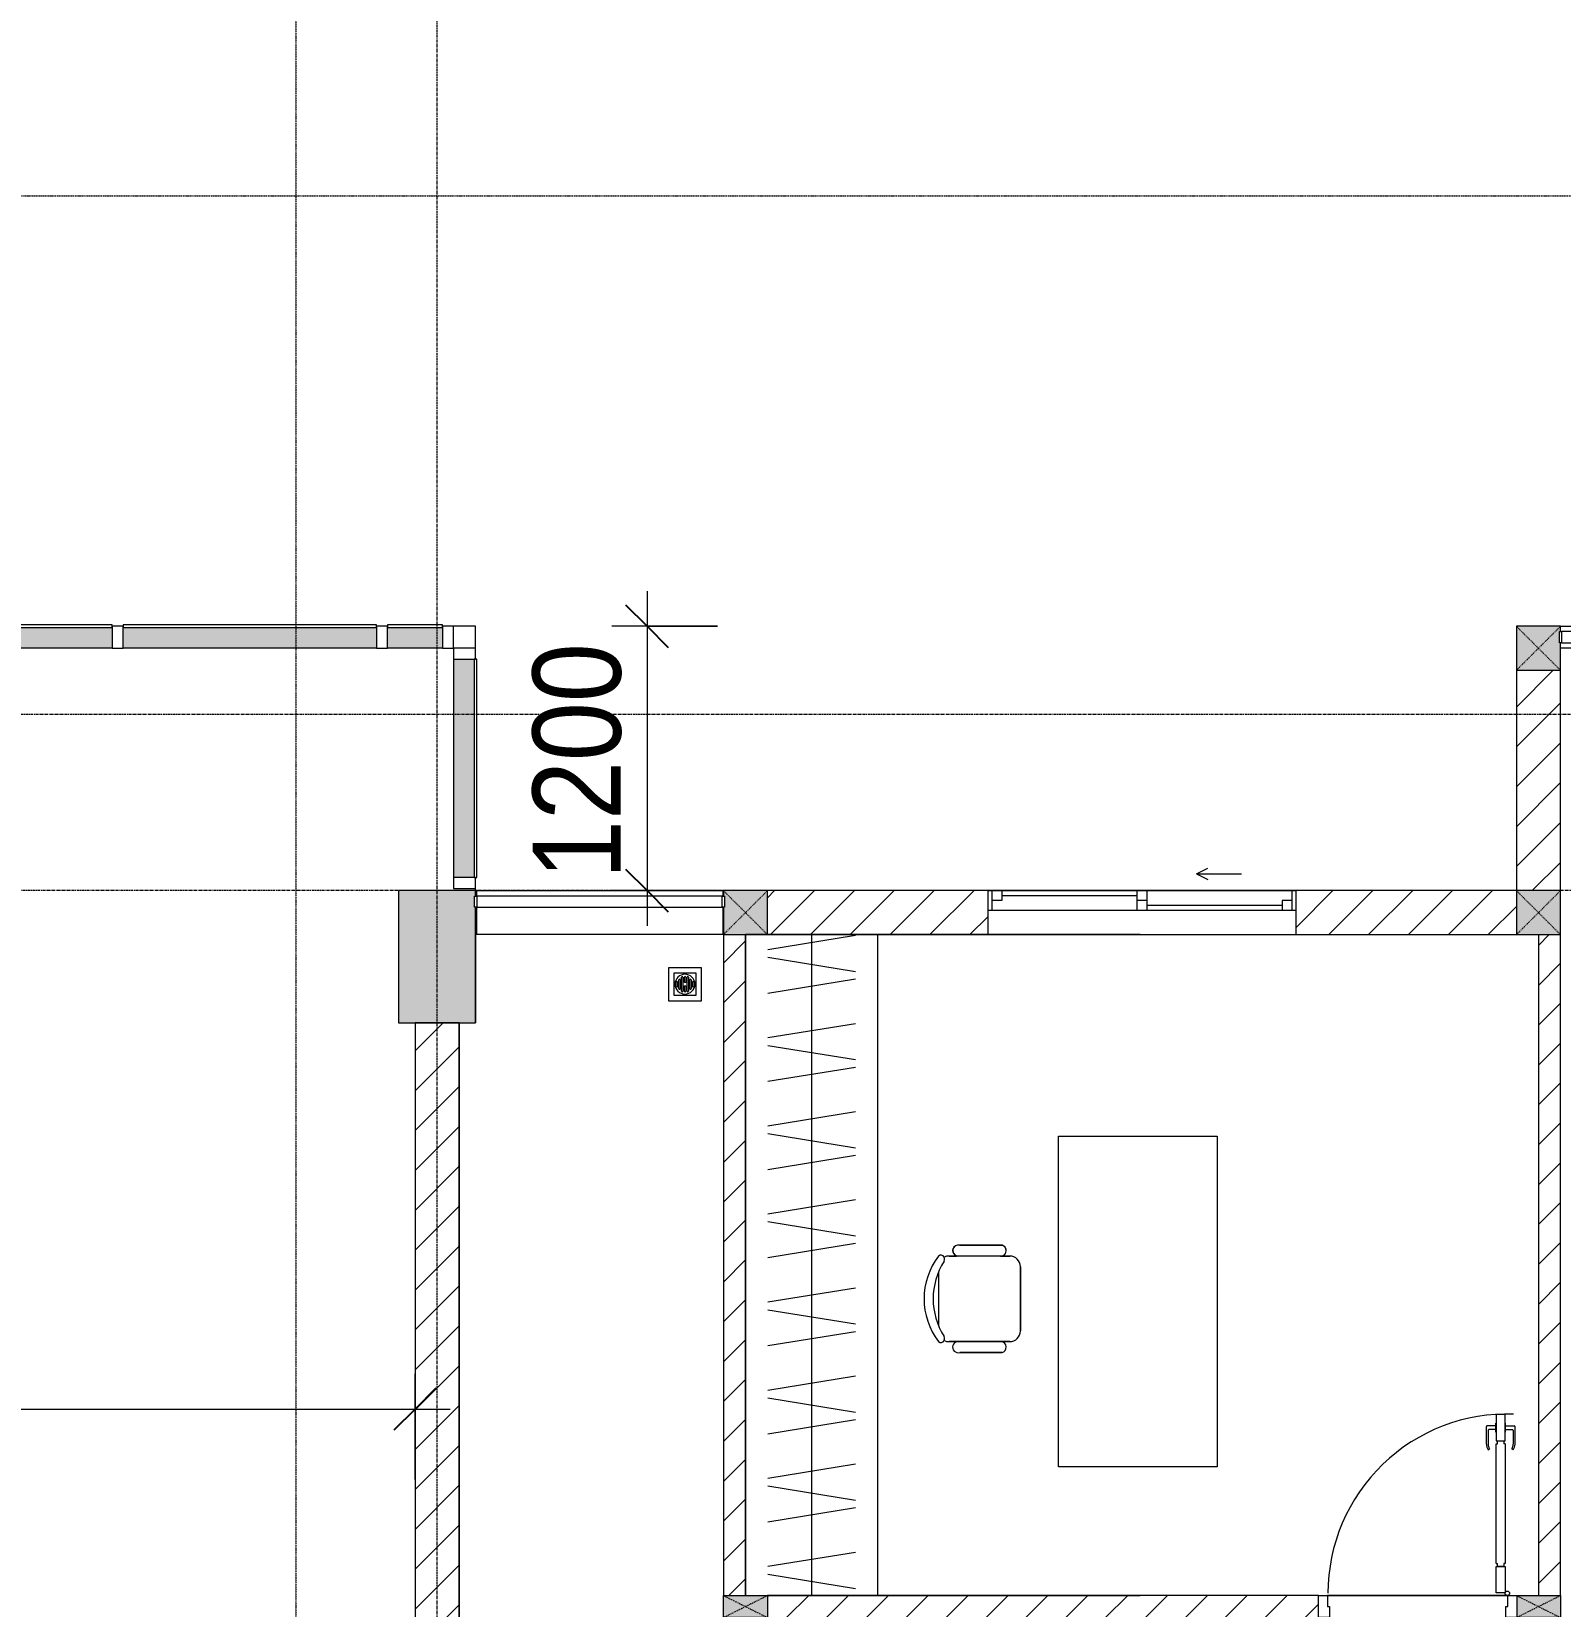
# Model space of a CAD drawing. Header units: millimetres. Extents: x 1591 to 239243, y -15958 to 82755.
# Drawn here: x 183710 to 190651, y 41287 to 48437 of the extents above; entities that cross this region are included whole.
import ezdxf

# ---------------------------------------------------------------- set-up
doc = ezdxf.new("R2010")
doc.units = ezdxf.units.MM
for name, pattern in [('Dash Dot 3_16_', [7.9375, 4.7625, -1.5875, 0, -1.5875]), ('Dash_2_', [6, 3, -3]), ('Grid Line', [22.225, 12.7, -3.175, 3.175, -3.175])]:
    doc.linetypes.add(name, pattern=pattern)
for name, color, linetype, lineweight in [('0-1', 250, 'Continuous', 5), ('A-ANNO-DIMS', 211, 'Continuous', 9), ('A-ANNO-DIMS-160', 211, 'Continuous', 9), ('A-DETL-GENF-1', 9, 'Continuous', 9), ('A-DOOR-1', 254, 'Continuous', 9), ('A-DOOR-2', 9, 'Continuous', 9), ('A-FLOR', 192, 'Continuous', 9), ('A-FLOR-1', 7, 'Continuous', 9), ('A-FLOR-2', 9, 'Continuous', 9), ('A-FLOR-HRAL', 11, 'Continuous', 9), ('A-FLOR-HRAL-1', 254, 'Continuous', 9), ('A-FLOR-HRAL-2', 9, 'Continuous', 9), ('A-GLAZ', 151, 'Continuous', 9), ('A-GLAZ-CURT', 52, 'Continuous', 9), ('A-GLAZ-CWMG', 51, 'Continuous', 9), ('A-GLAZ-CWMG-1', 51, 'Continuous', 18), ('A-WALL', 113, 'Continuous', 9), ('A-WALL-1', 253, 'Continuous', 18), ('A-WALL-2', 9, 'Continuous', 9), ('A-WALL-3', 113, 'Continuous', 18), ('A-WALL-PATT-1', 10, 'Continuous', 9), ('A-WALL-PATT-2', 111, 'Continuous', 9), ('G-ANNO-SYMB-1', 111, 'Dash Dot 3_16_', 18), ('I-FURN', 30, 'Continuous', 9), ('I-FURN-1', 254, 'Continuous', 9), ('M-EQPM-1', 254, 'Continuous', 9), ('S-COLS', 52, 'Continuous', 9), ('S-COLS-1', 52, 'Continuous', 5), ('S-COLS-2', 250, 'Continuous', 18), ('S-COLS-4', 254, 'Continuous', 9), ('S-COLS-5', 253, 'Continuous', 18), ('S-COLS-6', 52, 'Continuous', 18), ('S-COLS-HDLN', 52, 'Dash_2_', 9), ('S-COLS-HDLN-1', 9, 'Dash_2_', 9), ('S-GRID-1', 1, 'Grid Line', 9)]:
    doc.layers.add(name, color=color, linetype=linetype, lineweight=lineweight)
doc.styles.add('UTM Avo', font='UTM Avo.ttf', dxfattribs={"width": 0.9, "height": 400})
doc.dimstyles.new('1_Dim_chi_tiet_2_5', dxfattribs={"dimscale": 304.8, "dimtxt": 399.720379, "dimasz": 0.629921, "dimexe": 0.524934, "dimexo": 0.0625, "dimgap": 0.052493, "dimtad": 1, "dimdec": 0, "dimrnd": 5, "dimzin": 0, "dimdsep": 46, "dimtxsty": 'UTM Avo', "dimblk1": 'OBLIQUE', "dimblk2": 'OBLIQUE', "dimsah": 1, "dimcen": 0.09, "dimdle": 0.524934, "dimazin": 0, "dimtfac": 1, "dimtdec": 4, "dimtix": 1, "dimtmove": 0, "dimatfit": 3, "dimfxl": 1.049869, "dimfxlon": 1, "dimtvp": 1, "dimtolj": 1, "dimtzin": 0, "dimarcsym": 2})
doc.dimstyles.new('1_Dim_chi_tiet_2_5_1', dxfattribs={"dimscale": 304.8, "dimtxt": 399.720379, "dimasz": 0.629921, "dimexe": 0.524934, "dimexo": 0.0625, "dimgap": 0.052493, "dimtad": 1, "dimdec": 0, "dimrnd": 5, "dimzin": 0, "dimdsep": 46, "dimtxsty": 'UTM Avo', "dimblk1": 'OBLIQUE', "dimblk2": 'OBLIQUE', "dimsah": 1, "dimcen": 0.09, "dimdle": 0.524934, "dimazin": 0, "dimtfac": 1, "dimtdec": 4, "dimtix": 1, "dimtmove": 0, "dimatfit": 3, "dimfxl": 1.049869, "dimfxlon": 1, "dimtvp": 1, "dimtolj": 1, "dimtzin": 0, "dimarcsym": 2})
pattern_1 = [(45, (0, 0), (-90.50967, 90.50967), [])]
pattern_2 = [(45, (101998.83, 0), (-90.50967, 90.50967), [])]

# ---------------------------------------------------------------- blocks, each defined once
blk = doc.blocks.new('NCV_TKTC_KET CAU_rvt-1-TKCS_MB TẦNG 5')
at = {"layer": 'S-COLS-1'}
blk.add_hatch(color=256, dxfattribs=at).paths.add_polyline_path([(83652.7, 43936.9), (83727.6, 43937.3), (83727.6, 44462), (83722.6, 44462), (83722.6, 44512), (83727.6, 44512), (83727.6, 44536.9), (83377.6, 44536.9), (83377.6, 43936.9), (83652.6, 43936.9)])
at = {"layer": 'A-FLOR-1'}
blk.add_line((83732.6, 44536.9), (83727.6, 44536.9), dxfattribs=at)
at = {"layer": 'S-COLS-2'}
for p, q in [((83727.6, 44536.9), (83377.6, 44536.9)), ((83377.6, 44536.9), (83377.6, 43936.9)), ((83727.6, 44512), (83727.6, 44536.9)), ((83727.6, 43936.9), (83727.6, 44462)), ((83377.6, 43936.9), (83727.6, 43936.9))]:
    blk.add_line(p, q, dxfattribs=at)
blk = doc.blocks.new('DOOR_CW_01 CANH MO-PANEL KINH - DIW_01-900x2200-CỬA GỖ VÂN LAMINATE-553375-TKCS_MB TẦNG 5')
at = {"layer": 'A-DETL-GENF-1'}
for p, q in [((-397, -182), (-397, -62)), ((-397, -62), (-357, -62)), ((-357, -62), (-357, -182)), ((-357, -182), (-397, -182)), ((-397, -196), (-391, -196)), ((-397, -738), (-397, -196)), ((-391, -196), (-391, -182)), ((-391, -182), (-363, -182)), ((-363, -182), (-363, -196)), ((-357, -196), (-363, -196)), ((-357, -196), (-357, -738)), ((-433.9, -711.2), (-427.3, -715.8)), ((-320.1, -711.2), (-326.7, -715.8)), ((-442, -737), (-442, -816.5)), ((-434, -799.5), (-434, -737)), ((-397, -738), (-391, -738)), ((-357, -752), (-397, -752)), ((-397, -752), (-397, -872)), ((-391, -752), (-391, -738)), ((-363, -752), (-391, -752)), ((-357, -738), (-363, -738)), ((-363, -738), (-363, -752)), ((-357, -872), (-357, -752)), ((-320, -799.5), (-320, -737)), ((-312, -737), (-312, -816.5)), ((-399, -820.5), (-438, -820.5)), ((-399, -803.5), (-430, -803.5)), ((-399, -792.2), (-399, -831.8)), ((-397, -792.2), (-399, -792.2)), ((-399, -831.8), (-397, -831.8)), ((-397, -792.2), (-397, -831.8)), ((-357, -792.2), (-357, -831.8)), ((-357, -792.2), (-355, -792.2)), ((-355, -831.8), (-357, -831.8)), ((-355, -792.2), (-355, -831.8)), ((-355, -803.5), (-324, -803.5)), ((-355, -820.5), (-316, -820.5)), ((-397, -872), (-357, -872))]:
    blk.add_line(p, q, dxfattribs=at)
blk.add_circle((-407, -60), 10, dxfattribs=at)
for centre, radius, start, end in [((-407, -60), 814, 268, 0), ((-397, -737), 45, 145, 180), ((-357, -737), 45, 360, 35), ((-397, -737), 37, 145, 180), ((-357, -737), 37, 0, 35), ((-438, -816.5), 4, 180, 270), ((-430, -799.5), 4, 180, 270), ((-324, -799.5), 4, 270, 0), ((-316, -816.5), 4, 270, 0)]:
    blk.add_arc(centre, radius, start, end, dxfattribs=at)
at = {"layer": 'A-DOOR-2'}
for p, q in [((-450, -50), (-450, 50)), ((-450, 50), (-400, 50)), ((-400, 50), (-400, 0)), ((400, 0), (400, 50)), ((400, 50), (450, 50)), ((450, 50), (450, -50)), ((-410, -50), (-450, -50)), ((-410, 0), (-410, -50)), ((-400, 0), (-410, 0)), ((-407, -50), (-382, -50)), ((410, 0), (400, 0)), ((410, -50), (410, 0)), ((450, -50), (410, -50))]:
    blk.add_line(p, q, dxfattribs=at)
blk = doc.blocks.new('TU DO LV A - TU DO LV A-V51-TKCS_MB TẦNG 5')
at = {"layer": 'I-FURN'}
for p, q in [((0, 0), (3000, 0)), ((4.3, -101), (68.9, -499)), ((169, -101), (104.4, -499)), ((202.5, -101), (267.1, -499)), ((404.3, -101), (468.9, -499)), ((569, -101), (504.4, -499)), ((602.5, -101), (667.1, -499)), ((804.3, -101), (868.9, -499)), ((969, -101), (904.4, -499)), ((1002.5, -101), (1067.1, -499)), ((1204.3, -101), (1268.9, -499)), ((1369, -101), (1304.4, -499)), ((1402.5, -101), (1467.1, -499)), ((1604.3, -101), (1668.9, -499)), ((1769, -101), (1704.4, -499)), ((1802.5, -101), (1867.1, -499)), ((2004.3, -101), (2068.9, -499)), ((2169, -101), (2104.4, -499)), ((2202.5, -101), (2267.1, -499)), ((2404.3, -101), (2468.9, -499)), ((2569, -101), (2504.4, -499)), ((2602.5, -101), (2667.1, -499)), ((2804.3, -101), (2868.9, -499)), ((2969, -101), (2904.4, -499)), ((0, -300), (3000, -300))]:
    blk.add_line(p, q, dxfattribs=at)
at = {"layer": 'I-FURN-1'}
blk.add_line((0, 0), (3000, 0), dxfattribs=at)
blk = doc.blocks.new('BAN LV A - BAN LV A_dwg_ban hoc2-348006-TKCS_MB TẦNG 5')
at = {"layer": 'I-FURN'}
for p, q in [((145.8, 437.4), (-145.8, 437.4)), ((-194.4, 388.8), (-194.4, 113.4)), ((194.4, 113.4), (194.4, 388.8)), ((-243, 354.4), (-243, 162)), ((194.4, 351.4), (194.4, 150.8)), ((243.7, 162), (243.7, 354.4)), ((-120.5, 64.8), (120.5, 64.8))]:
    blk.add_line(p, q, dxfattribs=at)
at = {"layer": 'I-FURN', "flags": 128}
blk.add_lwpolyline([(-737.8, 610.5), (-737.8, 1330.5), (-154.9, 1330.5), (762.2, 1330.5), (762.2, 610.5)], close=True, dxfattribs=at)
at = {"layer": 'I-FURN'}
for centre, radius, start, end in [((-145.8, 388.8), 48.6, 90, 180), ((145.8, 388.8), 48.6, 360, 90), ((-218.7, 347.3), 25.3, 343.7398, 163.7398), ((219.4, 347.3), 25.3, 16.2602, 170.70537), ((-218.7, 154.9), 25.3, 163.7398, 16.2602), ((219.4, 154.9), 25.3, 189.29463, 16.2602), ((-180.2, 75.4), 17.8, 57.97259, 216.69006), ((-145.8, 113.4), 48.6, 180, 207.58444), ((0, 359.3), 318.2, 237.57575, 302.42425), ((180.2, 75.4), 17.8, 323.30994, 122.02741), ((145.8, 113.4), 48.6, 332.41556, 0), ((0, 324), 324, 233.1301, 306.8699)]:
    blk.add_arc(centre, radius, start, end, dxfattribs=at)
blk = doc.blocks.new('BAN LV A - BAN LV A_dwg-348005-TKCS_MB TẦNG 5')
at = {"extrusion": (0, 0, -1), "zscale": -1, "rotation": 180}
blk.add_blockref('BAN LV A - BAN LV A_dwg_ban hoc2-348006-TKCS_MB TẦNG 5', (-729, 1383.7), dxfattribs=at)
blk = doc.blocks.new('BAN LV A - BAN LV A-401069-TKCS_MB TẦNG 5')
at = {"layer": 'I-FURN-1'}
for p, q in [((-8.8, -53.2), (1491.2, -53.2)), ((-8.8, -773.2), (-8.8, -53.2)), ((1491.2, -53.2), (1491.2, -773.2)), ((1491.2, -773.2), (-8.8, -773.2)), ((534.6, -1029.3), (534.6, -994.9)), ((583.2, -946.3), (874.8, -946.3)), ((923.4, -994.9), (923.4, -1032.3)), ((486, -1221.7), (486, -1029.3)), ((972.7, -1029.3), (972.7, -1221.7)), ((534.6, -1270.3), (534.6, -1235.9)), ((923.4, -1232.9), (923.4, -1270.3))]:
    blk.add_line(p, q, dxfattribs=at)
for centre, radius, start, end in [((583.2, -994.9), 48.6, 90, 180), ((874.8, -994.9), 48.6, 0, 90), ((510.3, -1036.4), 25.3, 16.2602, 163.7398), ((948.4, -1036.4), 25.3, 16.2602, 170.70537), ((510.3, -1228.8), 25.3, 163.7398, 343.7398), ((583.2, -1270.3), 48.6, 180, 207.58444), ((874.8, -1270.3), 48.6, 332.41556, 0), ((948.4, -1228.8), 25.3, 189.29463, 16.2602), ((548.9, -1308.3), 17.8, 119.40397, 216.69006), ((729, -1059.7), 324, 233.1301, 306.8699), ((909.2, -1308.3), 17.8, 323.30994, 60.59603)]:
    blk.add_arc(centre, radius, start, end, dxfattribs=at)
at = {"extrusion": (0, 0, -1), "zscale": -1, "rotation": 180}
blk.add_blockref('BAN LV A - BAN LV A_dwg-348005-TKCS_MB TẦNG 5', (0, 0), dxfattribs=at)
blk = doc.blocks.new('THU NUOC - THU NUOC-461820-TKCS_MB TẦNG 5')
at = {"layer": 'M-EQPM-1'}
for p, q in [((-66.3, 70.6), (-66.3, -79.4)), ((83.7, 70.6), (-66.3, 70.6)), ((58.7, 45.6), (-41.3, 45.6)), ((-41.3, 45.6), (-41.3, -54.4)), ((-23.3, 10.8), (40.9, 10.8)), ((40.9, 4.8), (-23.3, 4.8)), ((-11, 23.3), (28.5, 23.3)), ((28.5, 17.3), (-11, 17.3)), ((-1.1, 35.6), (18.5, 35.6)), ((18.5, 29.6), (-1.1, 29.6)), ((58.7, -54.4), (58.7, 45.6)), ((83.7, -79.4), (83.7, 70.6)), ((-41.3, -54.4), (58.7, -54.4)), ((-23.3, -1.2), (0.7, -1.2)), ((0.7, -7.2), (-23.3, -7.2)), ((-23.3, -13.6), (40.9, -13.6)), ((40.9, -19.6), (-23.3, -19.6)), ((-11, -26.1), (28.5, -26.1)), ((28.5, -32.1), (-11, -32.1)), ((-1.1, -38.5), (18.5, -38.5)), ((18.5, -44.5), (-1.1, -44.5)), ((0.7, -1.2), (0.7, -7.2)), ((16.7, -1.2), (40.9, -1.2)), ((16.7, -7.2), (16.7, -1.2)), ((40.9, -7.2), (16.7, -7.2)), ((-66.3, -79.4), (83.7, -79.4))]:
    blk.add_line(p, q, dxfattribs=at)
for centre, radius, start, end in [((8.7, -4.4), 45, 0, 180), ((8.7, -4.4), 45, 0, 180), ((-23.3, 7.8), 3, 90, 270), ((-11, 20.3), 3, 90, 270), ((-1.1, 32.6), 3, 90, 270), ((18.5, 32.6), 3, 270, 90), ((28.5, 20.3), 3, 270, 90), ((40.9, 7.8), 3, 270, 90), ((8.7, -4.4), 45, 180, 360), ((8.7, -4.4), 45, 180, 360), ((-23.3, -4.2), 3, 90, 270), ((-23.3, -16.6), 3, 90, 270), ((-11, -29.1), 3, 90, 270), ((-1.1, -41.5), 3, 90, 270), ((18.5, -41.5), 3, 270, 90), ((28.5, -29.1), 3, 270, 90), ((40.9, -4.2), 3, 270, 90), ((40.9, -16.6), 3, 270, 90)]:
    blk.add_arc(centre, radius, start, end, dxfattribs=at)
blk = doc.blocks.new('Railing - 50 x 10mm-901205-TKCS_MB TẦNG 5')
at = {"layer": 'A-FLOR-HRAL-2'}
for p, q in [((25, 5), (-25, 5)), ((-25, 5), (-25, -5)), ((25, -5), (25, 5)), ((-25, -5), (25, -5))]:
    blk.add_line(p, q, dxfattribs=at)
blk = doc.blocks.new('Railing - Railing-991918-TKCS_MB TẦNG 5')
at = {"layer": 'A-FLOR-HRAL-2'}
for p, q in [((61939.1, 35251.3), (60824.1, 35251.3)), ((60824.1, 35201.3), (61939.1, 35201.3))]:
    blk.add_line(p, q, dxfattribs=at)
at = {"extrusion": (0, 0, -1), "zscale": -1, "rotation": 270}
for p in [(-60819.1, 35226.3), (-61944.1, 35226.3)]:
    blk.add_blockref('Railing - 50 x 10mm-901205-TKCS_MB TẦNG 5', p, dxfattribs=at)
blk = doc.blocks.new('G1_SOF - BO TRU - 100x200-V80-TKCS_MB TẦNG 5')
at = {"layer": 'S-COLS'}
blk.add_hatch(color=256, dxfattribs=at).paths.add_polyline_path([(-50, 0), (-50, -98.4), (50, -98.4), (50, 100), (-50, 100)])
at = {"layer": 'S-COLS-5'}
for p, q in [((-50, 100), (50, 100)), ((-50, -98.4), (-50, 100)), ((50, 100), (50, -98.4))]:
    blk.add_line(p, q, dxfattribs=at)
at = {"layer": 'S-COLS-HDLN-1'}
for p, q in [((50, -100), (-50, 100)), ((-50, -100), (50, 100))]:
    blk.add_line(p, q, dxfattribs=at)
blk = doc.blocks.new('G1_SOF - BO TRU - 100x200-746114-TKCS_MB TẦNG 5')
at = {"layer": 'S-COLS'}
blk.add_hatch(color=256, dxfattribs=at).paths.add_polyline_path([(50, -100), (50, 100), (-50, 100), (-50, -100)])
at = {"layer": 'S-COLS-5'}
for p, q in [((-50, 100), (50, 100)), ((-50, -100), (-50, 100)), ((50, 100), (50, -100)), ((50, -100), (-50, -100))]:
    blk.add_line(p, q, dxfattribs=at)
at = {"layer": 'S-COLS-HDLN-1'}
for p, q in [((50, -100), (-50, 100)), ((-50, -100), (50, 100))]:
    blk.add_line(p, q, dxfattribs=at)
blk = doc.blocks.new('NCV_TKTC_TANG 5_rvt-1-TKCS_MB TẦNG 5')
at = {"layer": 'A-WALL-PATT-1'}
h = blk.add_hatch(dxfattribs=at)
h.set_pattern_fill('FP_1', color=256, style=0, pattern_type=2)
h.set_pattern_definition(pattern_1)
h.paths.add_polyline_path([(84952.6, 41336.9), (84952.6, 44336.9), (84852.6, 44336.9), (84852.7, 41336.9)])
h = blk.add_hatch(dxfattribs=at)
h.set_pattern_fill('FP_1', color=256, style=0, pattern_type=2)
h.set_pattern_definition(pattern_1)
h.paths.add_polyline_path([(88552.7, 41336.9), (88652.6, 41336.9), (88652.6, 44336.9), (88552.6, 44336.9), (88552.6, 41336.9)])
h = blk.add_hatch(dxfattribs=at)
h.set_pattern_fill('FP_1', color=256, style=0, pattern_type=2)
h.set_pattern_definition(pattern_1)
h.paths.add_polyline_path([(85052.6, 41236.9), (87554.2, 41236.9), (87554.2, 41336.9), (85052.6, 41336.9), (85052.6, 41238.1)])
at = {"layer": 'A-FLOR-2'}
for p, q in [((83732.6, 44336.9), (83727.7, 44336.9)), ((83727.7, 44336.9), (83727.7, 43936.9)), ((85052.7, 44336.9), (84952.7, 44336.9)), ((84952.7, 44336.9), (84952.7, 41336.9)), ((85552.6, 44336.9), (85052.7, 44336.9)), ((86052.6, 44336.9), (85552.6, 44336.9)), ((86743.9, 44336.9), (86052.6, 44336.9)), ((83652.7, 43936.9), (83652.7, 40536.9)), ((84952.7, 41336.9), (85052.6, 41336.9)), ((85052.6, 41336.9), (85552.6, 41336.9)), ((85552.6, 41336.9), (86743.9, 41336.9)), ((87594.2, 41336.9), (88414.2, 41336.9)), ((88414.2, 41336.9), (87594.2, 41336.9))]:
    blk.add_line(p, q, dxfattribs=at)
at = {"layer": 'A-WALL-1'}
for p, q in [((84852.6, 44336.9), (84852.6, 41336.9)), ((84952.6, 41336.9), (84952.6, 44336.9)), ((88552.6, 44336.9), (88552.6, 41336.9)), ((88652.6, 41336.9), (88652.6, 44336.9)), ((87554.2, 41336.9), (85052.6, 41336.9))]:
    blk.add_line(p, q, dxfattribs=at)
at = {"layer": 'A-WALL-2'}
for p, q in [((83732.6, 44536.9), (84852.2, 44536.9)), ((83732.6, 44512), (83732.6, 44536.9)), ((84852.2, 44512), (84852.2, 44536.9)), ((83732.6, 44336.9), (83732.6, 44462)), ((84852.2, 44336.9), (84852.2, 44462)), ((84852.2, 44336.9), (83732.6, 44336.9)), ((87594.2, 41336.9), (88414.2, 41336.9))]:
    blk.add_line(p, q, dxfattribs=at)
at = {"layer": 'A-DOOR-1', "rotation": 180}
blk.add_blockref('DOOR_CW_01 CANH MO-PANEL KINH - DIW_01-900x2200-CỬA GỖ VÂN LAMINATE-553375-TKCS_MB TẦNG 5', (88004.2, 41286.9), dxfattribs=at)
at = {"layer": 'A-FLOR-HRAL-1'}
blk.add_blockref('Railing - Railing-991918-TKCS_MB TẦNG 5', (22908.5, 9260.7), dxfattribs=at)
at = {"layer": 'I-FURN-1'}
for name, p, rotation in [('TU DO LV A - TU DO LV A-V51-TKCS_MB TẦNG 5', (85552.6, 44336.9), 270.0000000000002), ('BAN LV A - BAN LV A-401069-TKCS_MB TẦNG 5', (87147.4, 43412.7), 270.0000000000005)]:
    blk.add_blockref(name, p, dxfattribs=dict(at, rotation=rotation))
at = {"layer": 'M-EQPM-1', "rotation": 270.0000000000002}
blk.add_blockref('THU NUOC - THU NUOC-461820-TKCS_MB TẦNG 5', (84682.6, 44120.7), dxfattribs=at)
at = {"layer": 'S-COLS-4', "rotation": 270.0000000000007}
for name, p in [('G1_SOF - BO TRU - 100x200-746114-TKCS_MB TẦNG 5', (84952.6, 41286.9)), ('G1_SOF - BO TRU - 100x200-V80-TKCS_MB TẦNG 5', (88552.6, 41286.9))]:
    blk.add_blockref(name, p, dxfattribs=at)
blk = doc.blocks.new('G1_SOF - BO TRU - 200x200-V20-TKCS_MB TẦNG 5')
at = {"layer": 'S-COLS'}
blk.add_hatch(color=256, dxfattribs=at).paths.add_polyline_path([(-100, -100), (100, -100), (100, 25.4), (95, 25.4), (95, 75.4), (100, 75.4), (100, 100), (-100, 100)])
at = {"layer": 'S-COLS-6'}
for p, q in [((100, 100), (-100, 100)), ((-100, 100), (-100, -100)), ((100, 75.4), (100, 100)), ((100, -100), (100, 25.4)), ((-100, -100), (100, -100))]:
    blk.add_line(p, q, dxfattribs=at)
at = {"layer": 'S-COLS-HDLN'}
for p, q in [((100, 100), (-100, -100)), ((-100, 100), (100, -100))]:
    blk.add_line(p, q, dxfattribs=at)
blk = doc.blocks.new('G1_SOF - BO TRU - 200x200-V24-TKCS_MB TẦNG 5')
at = {"layer": 'S-COLS'}
blk.add_hatch(color=256, dxfattribs=at).paths.add_polyline_path([(-75.8, -100), (100, -100), (100, 100), (-100, 99.4), (-100, 75.1), (-95.2, 75.1), (-95.2, 25.1), (-100, 25.1), (-100, -100)])
at = {"layer": 'S-COLS-6'}
for p, q in [((100, 100), (-100, 100)), ((-100, 100), (-100, 75.1)), ((100, -100), (100, 100)), ((-100, 25.1), (-100, -100)), ((-100, -100), (100, -100))]:
    blk.add_line(p, q, dxfattribs=at)
at = {"layer": 'S-COLS-HDLN'}
for p, q in [((100, 100), (-100, -100)), ((-100, 100), (100, -100))]:
    blk.add_line(p, q, dxfattribs=at)
blk = doc.blocks.new('G1_SOF - BO TRU - 200x200-3055083-TKCS_MB TẦNG 5')
at = {"layer": 'S-COLS'}
blk.add_hatch(color=256, dxfattribs=at).paths.add_polyline_path([(100, -100), (100, 100), (-100, 100), (-100, -100), (8.4, -100)])
at = {"layer": 'S-COLS-6'}
for p, q in [((100, 100), (-100, 100)), ((-100, 100), (-100, -100)), ((100, -100), (100, 100)), ((-100, -100), (100, -100))]:
    blk.add_line(p, q, dxfattribs=at)
at = {"layer": 'S-COLS-HDLN'}
for p, q in [((100, 100), (-100, -100)), ((-100, 100), (100, -100))]:
    blk.add_line(p, q, dxfattribs=at)
blk = doc.blocks.new('1_FAMILY RVT - W01-WxH 1400x1400xmm-389822-TKCS_MB TẦNG 5')
at = {"layer": 'A-GLAZ'}
for p, q in [((248.4, 172.39), (299.2, 197.79)), ((248.4, 172.39), (299.2, 146.99)), ((248.4, 172.39), (451.6, 172.39)), ((-700, 96.19), (-700, -103.81)), ((700, 96.19), (-700, 96.19)), ((-700, 96.19), (-636.5, 96.19)), ((-680.95, 96.19), (-680.95, 7.29)), ((-636.5, 96.19), (-22.225, 96.19)), ((-636.5, 96.19), (-636.5, 51.74)), ((-636.5, 73.965), (-22.225, 73.965)), ((-22.225, 7.29), (-22.225, 96.19)), ((-22.225, 96.19), (22.225, 96.19)), ((22.225, 96.19), (680.95, 96.19)), ((22.225, 96.19), (22.225, 7.29)), ((680.95, 96.19), (700, 96.19)), ((680.95, 96.19), (680.95, 7.29)), ((700, -103.81), (700, 96.19)), ((-700, 7.29), (-680.95, 7.29)), ((-636.5, 51.74), (-680.95, 51.74)), ((-680.95, 7.29), (-22.225, 7.29)), ((22.225, 51.74), (-22.225, 51.74)), ((-22.225, 7.29), (22.225, 7.29)), ((22.225, 29.515), (636.5, 29.515)), ((22.225, 7.29), (636.5, 7.29)), ((636.5, 51.74), (636.5, 7.29)), ((680.95, 51.74), (636.5, 51.74)), ((636.5, 7.29), (700, 7.29)), ((-700, -103.81), (700, -103.81))]:
    blk.add_line(p, q, dxfattribs=at)
blk = doc.blocks.new('Railing - 50 x 10mm-1251311-TKCS_MB TẦNG 5')
at = {"layer": 'A-FLOR-HRAL'}
for p, q in [((25, 5), (-25, 5)), ((-25, 5), (-25, -5)), ((25, -5), (25, 5)), ((-25, -5), (25, -5))]:
    blk.add_line(p, q, dxfattribs=at)
blk = doc.blocks.new('Railing - Railing-3262208-TKCS_MB TẦNG 5')
at = {"layer": 'A-FLOR-HRAL'}
for p, q in [((91647.6, 45712.4), (88657.6, 45712.4)), ((88657.6, 45662.4), (91647.6, 45662.4))]:
    blk.add_line(p, q, dxfattribs=at)
at = {"extrusion": (0, 0, -1), "zscale": -1, "rotation": 90}
for p in [(-88652.6, 45687.4), (-91652.6, 45687.4)]:
    blk.add_blockref('Railing - 50 x 10mm-1251311-TKCS_MB TẦNG 5', p, dxfattribs=at)
blk = doc.blocks.new('Rectangular Mullion - 50 x 100mm-1838999-TKCS_MB TẦNG 5')
at = {"layer": 'A-GLAZ-CWMG-1'}
for p, q in [((-50, 100), (0, 100)), ((-50, 0), (-50, 100)), ((0, 100), (0, 0)), ((0, 0), (-50, 0))]:
    blk.add_line(p, q, dxfattribs=at)
blk = doc.blocks.new('System Panel - Glazed-1838995-TKCS_MB TẦNG 5')
at = {"layer": 'A-GLAZ-CURT'}
for p, q in [((575, 6), (-575, 6)), ((-575, 6), (-575, -6)), ((575, -6), (575, 6)), ((-575, -6), (575, -6))]:
    blk.add_line(p, q, dxfattribs=at)
blk = doc.blocks.new('System Panel - Glazed-1901962-TKCS_MB TẦNG 5')
at = {"layer": 'A-GLAZ-CURT'}
for p, q in [((125, 6), (-125, 6)), ((-125, 6), (-125, -6)), ((125, -6), (125, 6)), ((-125, -6), (125, -6))]:
    blk.add_line(p, q, dxfattribs=at)
blk = doc.blocks.new('Rectangular Mullion - 50 x 100mm-1838989-TKCS_MB TẦNG 5')
at = {"layer": 'A-GLAZ-CWMG'}
blk.add_hatch(color=256, dxfattribs=at).paths.add_polyline_path([(77452.6, 45637), (78477.6, 45637), (78477.6, 45731), (77327.6, 45731), (77327.6, 45637)])
blk.add_line((78477.6, 45637), (77327.6, 45637), dxfattribs=at)
blk = doc.blocks.new('Rectangular Mullion - 50 x 100mm-1901960-TKCS_MB TẦNG 5')
at = {"layer": 'A-GLAZ-CWMG'}
blk.add_hatch(color=256, dxfattribs=at).paths.add_polyline_path([(83452.6, 45637), (83577.6, 45637), (83577.6, 45731), (83327.6, 45731), (83327.6, 45637), (83377.6, 45637)])
blk.add_line((83577.6, 45637), (83327.6, 45637), dxfattribs=at)
blk = doc.blocks.new('Rectangular Mullion - 50 x 100mm-1838993-TKCS_MB TẦNG 5')
at = {"layer": 'A-GLAZ-CWMG-1'}
for p, q in [((-25, 100), (25, 100)), ((-25, 0), (-25, 100)), ((25, 100), (25, 0)), ((25, 0), (-25, 0))]:
    blk.add_line(p, q, dxfattribs=at)
blk = doc.blocks.new('System Panel - Glazed-1903588-TKCS_MB TẦNG 5')
at = {"layer": 'A-GLAZ-CURT'}
for p, q in [((495.2, 6), (-495.2, 6)), ((-495.2, 6), (-495.2, -6)), ((495.2, -6), (495.2, 6)), ((-495.2, -6), (495.2, -6))]:
    blk.add_line(p, q, dxfattribs=at)
blk = doc.blocks.new('Rectangular Mullion - 50 x 100mm-1903586-TKCS_MB TẦNG 5')
at = {"layer": 'A-GLAZ-CWMG'}
blk.add_hatch(color=256, dxfattribs=at).paths.add_polyline_path([(83656.3, 44596.9), (83721.6, 44596.9), (83721.6, 45587.4), (83627.6, 45587.4), (83627.6, 44596.9), (83652.6, 44596.9)])
blk.add_line((83627.6, 45587.4), (83627.6, 44596.9), dxfattribs=at)
blk = doc.blocks.new('Rectangular Mullion - 50 x 100mm-1286808-TKCS_MB TẦNG 5')
at = {"layer": 'A-GLAZ-CWMG-1'}
for p, q in [((-50, 0), (0, 0)), ((-50, -100), (-50, 0)), ((0, 0), (0, -100)), ((0, -100), (-50, -100))]:
    blk.add_line(p, q, dxfattribs=at)
blk = doc.blocks.new('Rectangular Mullion - 50 x 100mm-1286811-TKCS_MB TẦNG 5')
at = {"layer": 'A-GLAZ-CWMG-1'}
for p, q in [((0, 0), (-50, 0)), ((-50, 0), (-50, -100)), ((0, -100), (0, 0)), ((-50, -100), (0, -100))]:
    blk.add_line(p, q, dxfattribs=at)
blk = doc.blocks.new('DIMBLOCK14-TKCS_MB TẦNG 5')
at = {"layer": 'A-ANNO-DIMS-160'}
for p, q in [((179451.4, 41863.2), (179451.4, 42343.2)), ((185451.4, 41863.2), (185451.4, 42343.2)), ((179291.4, 42183.2), (185611.4, 42183.2)), ((179451.4, 42183.2), (179451.4, 41863.2)), ((185451.4, 42183.2), (185451.4, 41863.2))]:
    blk.add_line(p, q, dxfattribs=at)
at = {"layer": 'A-ANNO-DIMS-160', "lineweight": 25}
for p, q in [((179451.4, 42183.2), (179547.4, 42279.2)), ((185451.4, 42183.2), (185547.4, 42279.2)), ((179451.4, 42183.2), (179355.4, 42087.2)), ((185451.4, 42183.2), (185355.4, 42087.2))]:
    blk.add_line(p, q, dxfattribs=at)
at = {"layer": 'A-ANNO-DIMS-160', "color": 0, "insert": (181903.6, 42702.8), "char_height": 400, "width": 1314.636, "attachment_point": 1, "line_spacing_factor": 1.110334, "style": 'UTM Avo'}
blk.add_mtext('6000', dxfattribs=at)
blk = doc.blocks.new('_Oblique')
at = {"color": 0, "linetype": 'ByBlock', "lineweight": -2}
blk.add_line((-0.5, -0.5), (0.5, 0.5), dxfattribs=at)
blk = doc.blocks.new('DIMBLOCK302-TKCS_MB TẦNG 5')
at = {"layer": 'A-ANNO-DIMS-160', "lineweight": 25}
for p, q in [((186504.9, 45736.9), (186408.9, 45832.9)), ((186504.9, 45736.9), (186600.9, 45640.9)), ((186504.9, 44536.9), (186408.9, 44632.9)), ((186504.9, 44536.9), (186600.9, 44440.9))]:
    blk.add_line(p, q, dxfattribs=at)
at = {"layer": 'A-ANNO-DIMS-160'}
for p, q in [((186504.9, 45896.9), (186504.9, 44376.9)), ((186824.9, 45736.9), (186344.9, 45736.9)), ((186504.9, 45736.9), (186824.9, 45736.9)), ((186824.9, 44536.9), (186344.9, 44536.9)), ((186504.9, 44536.9), (186824.9, 44536.9))]:
    blk.add_line(p, q, dxfattribs=at)
at = {"layer": 'A-ANNO-DIMS-160', "color": 0, "insert": (185985.3, 44589.2), "char_height": 400, "width": 1314.636, "attachment_point": 1, "rotation": 90, "line_spacing_factor": 1.110334, "style": 'UTM Avo'}
blk.add_mtext('1200', dxfattribs=at)

msp = doc.modelspace()

# ---------------------------------------------------------------- hatches: boundary and pattern name
at = {"layer": 'A-WALL-PATT-2'}
h = msp.add_hatch(dxfattribs=at)
h.set_pattern_fill('FP_1', color=256, style=0, pattern_type=2)
h.set_pattern_definition(pattern_2)
h.paths.add_polyline_path([(190651.4, 44536.9), (190651.4, 45536.9), (190451.4, 45536.9), (190451.5, 44536.9)])
h.paths.add_polyline_path([(190651.4, 45736.9), (190651.4, 45737.4), (190451.5, 45736.9)])
h = msp.add_hatch(dxfattribs=at)
h.set_pattern_fill('FP_1', color=256, style=0, pattern_type=2)
h.set_pattern_definition(pattern_2)
h.paths.add_polyline_path([(190451.4, 44336.9), (190451.5, 44336.9), (190451.4, 44536.9), (189451.4, 44536.9), (189451.4, 44336.9)])
h.paths.add_polyline_path([(187551.4, 44336.9), (188051.4, 44336.9), (188051.4, 44536.9), (187051.6, 44536.9), (187051.6, 44336.9), (187316.6, 44336.9)])
h.paths.add_polyline_path([(186851.5, 44512), (186851.6, 44512), (186851.5, 44512)])
h = msp.add_hatch(dxfattribs=at)
h.set_pattern_fill('FP_1', color=256, style=0, pattern_type=2)
h.set_pattern_definition(pattern_2)
h.paths.add_polyline_path([(185451.4, 40536.9), (185651.4, 40536.9), (185651.4, 43936.9), (185451.4, 43936.9), (185451.4, 42664.8)])

# ---------------------------------------------------------------- linework, layer by layer
at = {"layer": 'A-FLOR'}
for p, q in [((184126.4, 45737.4), (184076.4, 45737.4)), ((185326.4, 45737.4), (185276.4, 45737.4)), ((185726.4, 45737.4), (185576.4, 45737.4)), ((185726.4, 45637.4), (185726.4, 45737.4)), ((185726.4, 44536.9), (185726.4, 44546.9))]:
    msp.add_line(p, q, dxfattribs=at)
at = {"layer": 'A-WALL'}
for p, q in [((190651.4, 45737.4), (193651.4, 45737.4)), ((193651.4, 45637.4), (190651.4, 45637.4))]:
    msp.add_line(p, q, dxfattribs=at)
at = {"layer": 'A-WALL-3'}
for p, q in [((190651.4, 45737.4), (190451.4, 45737.4)), ((190451.4, 45536.9), (190451.4, 44536.9)), ((190651.4, 44536.9), (190651.4, 45536.9)), ((186851.4, 44536.9), (186851.4, 44512)), ((188051.4, 44536.9), (187051.6, 44536.9)), ((190451.4, 44536.9), (189451.4, 44536.9)), ((186851.4, 44462), (186851.4, 44336.9)), ((187051.6, 44336.9), (188051.4, 44336.9)), ((189451.4, 44336.9), (190451.5, 44336.9)), ((185651.4, 43936.9), (185451.4, 43936.9)), ((185451.4, 43936.9), (185451.4, 40536.9)), ((185651.4, 40536.9), (185651.4, 43936.9))]:
    msp.add_line(p, q, dxfattribs=at)
at = {"layer": 'G-ANNO-SYMB-1'}
for p, q in [((184910.2, 82373.8), (184910.2, 13320.5)), ((130746.6, 47691.5), (236925.7, 47691.5))]:
    msp.add_line(p, q, dxfattribs=at)
at = {"layer": 'S-GRID-1'}
for p, q in [((185551.4, 19118.3), (185551.4, 76659.6)), ((227946.4, 45336.9), (138442.9, 45336.9)), ((229978.4, 44536.9), (136410.9, 44536.9))]:
    msp.add_line(p, q, dxfattribs=at)

# ---------------------------------------------------------------- block references
at = {"layer": '0-1'}
for name in ['NCV_TKTC_KET CAU_rvt-1-TKCS_MB TẦNG 5', 'NCV_TKTC_TANG 5_rvt-1-TKCS_MB TẦNG 5']:
    msp.add_blockref(name, (101998.8, 0), dxfattribs=at)
at = {"layer": 'A-FLOR-HRAL'}
msp.add_blockref('Railing - Railing-3262208-TKCS_MB TẦNG 5', (101998.8, 0), dxfattribs=at)
at = {"layer": 'A-GLAZ'}
msp.add_blockref('1_FAMILY RVT - W01-WxH 1400x1400xmm-389822-TKCS_MB TẦNG 5', (188751.4, 44440.7), dxfattribs=at)
at = {"layer": 'A-GLAZ-CURT'}
for name, p in [('System Panel - Glazed-1838995-TKCS_MB TẦNG 5', (183501.4, 45737)), ('System Panel - Glazed-1838995-TKCS_MB TẦNG 5', (184701.4, 45737)), ('System Panel - Glazed-1901962-TKCS_MB TẦNG 5', (185451.4, 45737))]:
    msp.add_blockref(name, p, dxfattribs=at)
at = {"layer": 'A-GLAZ-CURT', "rotation": 90}
msp.add_blockref('System Panel - Glazed-1903588-TKCS_MB TẦNG 5', (185726.4, 45092.1), dxfattribs=at)
at = {"layer": 'A-GLAZ-CWMG'}
for name, p in [('Rectangular Mullion - 50 x 100mm-1838989-TKCS_MB TẦNG 5', (105598.8, 0)), ('Rectangular Mullion - 50 x 100mm-1838989-TKCS_MB TẦNG 5', (106798.8, 0)), ('Rectangular Mullion - 50 x 100mm-1901960-TKCS_MB TẦNG 5', (101998.8, 0)), ('Rectangular Mullion - 50 x 100mm-1903586-TKCS_MB TẦNG 5', (101998.8, 0))]:
    msp.add_blockref(name, p, dxfattribs=at)
at = {"layer": 'A-GLAZ-CWMG', "extrusion": (0, 0, -1)}
for name, p, rotation in [('Rectangular Mullion - 50 x 100mm-1838993-TKCS_MB TẦNG 5', (-184101.4, 45737), 180), ('Rectangular Mullion - 50 x 100mm-1838993-TKCS_MB TẦNG 5', (-185301.4, 45737), 180), ('Rectangular Mullion - 50 x 100mm-1838999-TKCS_MB TẦNG 5', (-185626.4, 45737), 180), ('Rectangular Mullion - 50 x 100mm-1286808-TKCS_MB TẦNG 5', (-185726.4, 45637.4), 90)]:
    msp.add_blockref(name, p, dxfattribs=dict(at, rotation=rotation))
at = {"layer": 'A-GLAZ-CWMG', "rotation": 270}
msp.add_blockref('Rectangular Mullion - 50 x 100mm-1286811-TKCS_MB TẦNG 5', (185726.4, 44546.9), dxfattribs=at)
at = {"layer": 'S-COLS'}
for name, p in [('G1_SOF - BO TRU - 200x200-V20-TKCS_MB TẦNG 5', (190551.4, 45636.9)), ('G1_SOF - BO TRU - 200x200-V24-TKCS_MB TẦNG 5', (186951.6, 44436.9)), ('G1_SOF - BO TRU - 200x200-3055083-TKCS_MB TẦNG 5', (190551.5, 44436.9))]:
    msp.add_blockref(name, p, dxfattribs=at)

# ---------------------------------------------------------------- dimensions: what is measured, and where the dimension line sits
at = {"layer": 'A-ANNO-DIMS'}
dim = msp.add_linear_dim(base=(186504.9, 44536.9), p1=(186824.9, 45736.9), p2=(186824.9, 44536.9), angle=90, dimstyle='1_Dim_chi_tiet_2_5_1', override={"dimpost": '<>', "dimfxl": 1200}, dxfattribs=at)
dim.commit()
dim.dimension.update_dxf_attribs({"geometry": 'DIMBLOCK302-TKCS_MB TẦNG 5', "text_midpoint": (186281.9, 45136.9)})
dim = msp.add_linear_dim(base=(185451.4, 42183.2), p1=(179451.4, 41863.2), p2=(185451.4, 41863.2), dimstyle='1_Dim_chi_tiet_2_5', override={"dimpost": '<>', "dimfxl": 6000}, dxfattribs=at)
dim.commit()
dim.dimension.update_dxf_attribs({"geometry": 'DIMBLOCK14-TKCS_MB TẦNG 5', "text_midpoint": (182451.4, 42406.2)})

doc.saveas('drawing.dxf')
